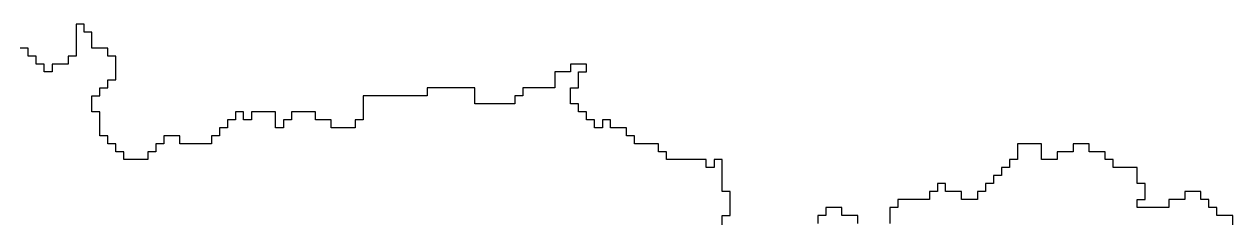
# Model space of a CAD drawing. Header units: inches. Extents: x -98695 to 376223, y 1122520 to 1501782.
# Drawn here: x 293847 to 298520, y 1188461 to 1189211 of the extents above; entities that cross this region are included whole.
import ezdxf

# ---------------------------------------------------------------- set-up
doc = ezdxf.new("R2010")
doc.units = ezdxf.units.IN
doc.header["$MEASUREMENT"] = 0
doc.layers.add('subs1', color=7, linetype='Continuous', true_color=0xc8dcf7)

msp = doc.modelspace()

# ---------------------------------------------------------------- linework, layer by layer
at = {"layer": 'subs1'}
for points in [[(296545.7, 1188408.5, 0), (296545.7, 1188470.2, 0), (296576.5, 1188470.2, 0), (296576.5, 1188562.7, 0), (296545.7, 1188562.7, 0), (296545.7, 1188686.1, 0), (296514.9, 1188686.1, 0), (296514.9, 1188655.3, 0), (296484, 1188655.3, 0), (296484, 1188686.1, 0), (296329.8, 1188686.1, 0), (296329.8, 1188717, 0), (296298.9, 1188717, 0), (296298.9, 1188747.8, 0), (296206.4, 1188747.8, 0), (296206.4, 1188778.7, 0), (296175.5, 1188778.7, 0), (296175.5, 1188809.5, 0), (296113.8, 1188809.5, 0), (296113.8, 1188840.4, 0), (296083, 1188840.4, 0), (296083, 1188809.5, 0), (296052.1, 1188809.5, 0), (296052.1, 1188840.4, 0), (296021.3, 1188840.4, 0), (296021.3, 1188871.2, 0), (295990.5, 1188871.2, 0), (295990.5, 1188902.1, 0), (295959.6, 1188902.1, 0), (295959.6, 1188963.7, 0), (295990.5, 1188963.7, 0), (295990.5, 1189025.4, 0), (296021.3, 1189025.4, 0), (296021.3, 1189056.3, 0), (295959.6, 1189056.3, 0), (295959.6, 1189025.4, 0), (295897.9, 1189025.4, 0), (295897.9, 1188963.7, 0), (295774.5, 1188963.7, 0), (295774.5, 1188932.9, 0), (295743.7, 1188932.9, 0), (295743.7, 1188902.1, 0), (295589.4, 1188902.1, 0), (295589.4, 1188963.7, 0), (295404.4, 1188963.7, 0), (295404.4, 1188932.9, 0), (295157.6, 1188932.9, 0), (295157.6, 1188840.4, 0), (295126.7, 1188840.4, 0), (295126.7, 1188809.5, 0), (295034.2, 1188809.5, 0), (295034.2, 1188840.4, 0), (294972.5, 1188840.4, 0), (294972.5, 1188871.2, 0), (294880, 1188871.2, 0), (294880, 1188840.4, 0), (294849.1, 1188840.4, 0), (294849.1, 1188809.5, 0), (294818.3, 1188809.5, 0), (294818.3, 1188871.2, 0), (294725.7, 1188871.2, 0), (294725.7, 1188840.4, 0), (294694.9, 1188840.4, 0), (294694.9, 1188871.2, 0), (294664, 1188871.2, 0), (294664, 1188840.4, 0), (294633.2, 1188840.4, 0), (294633.2, 1188809.5, 0), (294602.3, 1188809.5, 0), (294602.3, 1188778.7, 0), (294571.5, 1188778.7, 0), (294571.5, 1188747.8, 0), (294448.1, 1188747.8, 0), (294448.1, 1188778.7, 0), (294386.4, 1188778.7, 0), (294386.4, 1188747.8, 0), (294355.6, 1188747.8, 0), (294355.6, 1188717, 0), (294324.7, 1188717, 0), (294324.7, 1188686.1, 0), (294232.2, 1188686.1, 0), (294232.2, 1188717, 0), (294201.3, 1188717, 0), (294201.3, 1188747.8, 0), (294170.5, 1188747.8, 0), (294170.5, 1188778.7, 0), (294139.6, 1188778.7, 0), (294139.6, 1188871.2, 0), (294108.8, 1188871.2, 0), (294108.8, 1188932.9, 0), (294139.6, 1188932.9, 0), (294139.6, 1188963.7, 0), (294170.5, 1188963.7, 0), (294170.5, 1188994.6, 0), (294201.3, 1188994.6, 0), (294201.3, 1189087.1, 0), (294170.5, 1189087.1, 0), (294170.5, 1189118, 0), (294108.8, 1189118, 0), (294108.8, 1189179.7, 0), (294078, 1189179.7, 0), (294078, 1189210.5, 0), (294047.1, 1189210.5, 0), (294047.1, 1189087.1, 0), (294016.3, 1189087.1, 0), (294016.3, 1189056.3, 0), (293954.6, 1189056.3, 0), (293954.6, 1189025.4, 0), (293923.7, 1189025.4, 0), (293923.7, 1189056.3, 0), (293892.9, 1189056.3, 0), (293892.9, 1189087.1, 0), (293862, 1189087.1, 0), (293862, 1189118, 0), (293831.2, 1189118, 0)], [(298519.9, 1188408.5, 0), (298519.9, 1188470.2, 0), (298458.2, 1188470.2, 0), (298458.2, 1188501, 0), (298427.4, 1188501, 0), (298427.4, 1188531.9, 0), (298396.5, 1188531.9, 0), (298396.5, 1188562.7, 0), (298334.8, 1188562.7, 0), (298334.8, 1188531.9, 0), (298273.1, 1188531.9, 0), (298273.1, 1188501, 0), (298149.7, 1188501, 0), (298149.7, 1188531.9, 0), (298180.6, 1188531.9, 0), (298180.6, 1188593.6, 0), (298149.7, 1188593.6, 0), (298149.7, 1188655.3, 0), (298057.2, 1188655.3, 0), (298057.2, 1188686.1, 0), (298026.3, 1188686.1, 0), (298026.3, 1188717, 0), (297964.7, 1188717, 0), (297964.7, 1188747.8, 0), (297903, 1188747.8, 0), (297903, 1188717, 0), (297841.3, 1188717, 0), (297841.3, 1188686.1, 0), (297779.6, 1188686.1, 0), (297779.6, 1188747.8, 0), (297687, 1188747.8, 0), (297687, 1188686.1, 0), (297656.2, 1188686.1, 0), (297656.2, 1188655.3, 0), (297625.3, 1188655.3, 0), (297625.3, 1188624.4, 0), (297594.5, 1188624.4, 0), (297594.5, 1188593.6, 0), (297563.6, 1188593.6, 0), (297563.6, 1188562.7, 0), (297532.8, 1188562.7, 0), (297532.8, 1188531.9, 0), (297471.1, 1188531.9, 0), (297471.1, 1188562.7, 0), (297409.4, 1188562.7, 0), (297409.4, 1188593.6, 0), (297378.6, 1188593.6, 0), (297378.6, 1188562.7, 0), (297347.7, 1188562.7, 0), (297347.7, 1188531.9, 0), (297224.3, 1188531.9, 0), (297224.3, 1188501, 0), (297193.5, 1188501, 0), (297193.5, 1188439.3, 0)], [(297070.1, 1188439.3, 0), (297070.1, 1188470.2, 0), (297008.4, 1188470.2, 0), (297008.4, 1188501, 0), (296946.7, 1188501, 0), (296946.7, 1188470.2, 0), (296915.9, 1188470.2, 0), (296915.9, 1188439.3, 0)]]:
    msp.add_polyline3d(points, dxfattribs=at)

doc.saveas('drawing.dxf')
